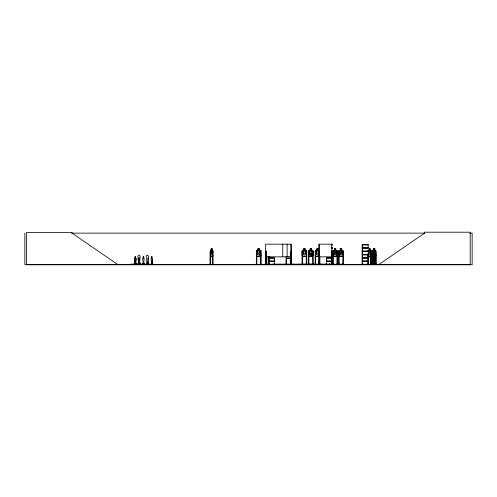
<?xml version="1.0" encoding="UTF-8"?>
<svg xmlns="http://www.w3.org/2000/svg" width="497" height="497" viewBox="0 0 497 497"><rect width="100%" height="100%" fill="white"/><g stroke="black" fill="none" stroke-linecap="round" stroke-linejoin="round"><path stroke-width="0.75" d="M274.592 259.558L274.592 258.098L268.678 258.098M332.586 261.012L326.666 261.012L326.672 259.558M368.178 261.012L362.251 261.012L362.257 258.098L368.178 258.098M368.178 251.047L362.251 251.047L362.257 248.14L368.178 248.14M293.578 264.522L275.773 264.528M293.584 264.292L288.832 264.528L293.584 264.522M329.48 264.522L329.536 264.069L329.573 264.528M135.116 256.806L134.96 258.322A1.056 0.752 -90 0 0 134.805 259.981L134.96 264.05L135.756 264.05L135.867 259.981A1.056 0.752 -90 0 0 135.756 258.322L135.7 257.042M135.756 264.05L135.911 259.981A1.056 0.752 -90 0 0 135.712 258.322L135.756 258.322M138.433 263.919L138.197 257.819A1.584 1.124 -90 0 1 138.197 255.576A1.584 1.124 -90 0 1 139.794 255.576A1.584 1.124 -90 0 1 139.794 257.819L139.353 263.043L139.781 263.062L139.079 262.876L139.123 263.23L139.738 263.124L139.11 262.857M143.826 264.05L143.981 259.981A1.056 0.752 -90 0 0 143.826 258.322L143.813 257.042M147.913 263.919L148.143 257.819A1.584 1.124 -90 0 0 148.143 255.576A1.584 1.124 -90 0 0 146.553 255.576A1.584 1.124 -90 0 0 146.553 257.819L146.851 263.919M151.473 258.322L151.43 257.179L151.473 258.322A1.056 0.752 -90 0 0 151.318 259.981L151.43 264.05L152.225 264.05L152.337 259.981A1.056 0.752 -90 0 0 152.225 258.322L152.132 256.918M152.225 264.05L152.38 259.981M139.794 263.043L139.079 263.211M139.626 263.068L139.576 262.857M147.634 262.944C148.218 263.286 147.224 263.025 147.715 262.901M147.913 263.18L147.36 263.043L148.013 262.851M148.268 263.031L148.131 263.137M147.416 263.143L148.205 263.068L147.857 262.882M135.004 264.05L134.849 259.981A1.056 0.752 -90 0 1 135.004 258.322L135.022 257.042M135.948 264.28L135.948 263.354L135.377 263.447L135.805 263.665M135.78 263.41L135.377 263.447M139.688 263.056L139.123 263.205L139.197 262.857M139.427 263.043L139.657 262.851M143.465 263.54L144.062 263.354M151.43 257.179L151.585 256.806M151.983 263.603L152.417 263.354L152.417 264.28M152.293 263.429L151.827 263.572L152.293 263.652M374.21 256.645L374.403 255.098M326.647 264.522L334.4 264.497L326.672 264.323M377.695 264.497L362.232 264.522M135.743 263.54L135.389 263.603M212.884 255.091L212.592 256.595L210.585 256.595M318.975 264.522L319.031 244.17M319.099 264.491L319.136 244.17L331.803 244.17M332.189 256.129L332.406 255.098M143.621 263.627L143.975 263.553L143.54 263.646M208.2 264.292L214.847 264.497M370.837 256.595L371.203 255.091M371.278 255.098L370.861 256.645L368.258 256.645L368.035 255.613M375.502 256.645L375.918 255.098L375.539 256.645L372.905 256.645L372.564 255.098L372.943 256.645M268.678 261.596L274.599 261.596L274.599 264.404L264.323 264.466L271.082 264.292M135.352 263.503L135.687 263.46M366.264 264.292L377.677 264.491M374.241 264.491L374.62 264.069M260.409 256.595L260.925 255.091M260.987 255.098L260.447 256.645L256.887 256.645L256.415 255.098M306.686 255.091L306.164 256.595L302.58 256.595L302.114 255.091L302.114 250.942L302.555 250.364L303.617 250.364L303.617 248.804L305.177 248.804L305.127 250.413L305.903 250.935L305.903 253.843L305.127 255.091L303.673 255.091L302.89 253.843L302.89 250.935L303.673 250.413L303.673 248.854L305.127 248.854M306.736 255.098L306.202 256.645L302.543 256.645L302.064 255.098M311.513 250.364L312.576 250.364L313.122 250.91L313.073 255.091L312.551 256.595L308.966 256.595M313.122 255.098L312.588 256.645L308.929 256.645L308.451 255.098M337.469 255.085L336.935 256.638L333.276 256.638L332.791 255.085M343.371 255.098L342.831 256.645L339.171 256.645L338.693 255.098M212.492 253.843L212.051 255.091L211.237 255.091L210.803 253.843L211.213 248.804M255.731 264.491L256.843 264.466L256.806 251.867L256.353 251.867M256.868 264.267L255.738 264.292L261.559 264.497L260.453 264.497M143.546 263.59L143.987 263.503L143.645 263.503M265.615 264.491L265.64 264.069L266.498 264.069L266.491 264.528M314.849 264.522L322.249 264.528M332.437 264.51L332.505 251.867L332.114 251.867M332.698 264.454L332.63 264.137L272.667 264.137L272.667 264.528M374.738 255.091L375.291 253.843L374.775 248.804M210.411 264.528L210.299 250.917L210.573 250.364L211.213 250.364M210.324 250.942L210.616 250.364M339.072 256.309L342.048 250.364M135.774 263.627L135.433 263.54M143.124 256.918L143.826 256.918M319.031 253.843L318.254 255.091L316.8 255.091L316.017 253.843L316.017 250.935L316.8 250.413L316.751 248.804L318.304 248.804L318.254 250.413L319.031 250.935M367.917 250.917L368.308 250.364M367.991 250.942L368.327 250.413L370.874 250.413M372.967 250.413L372.632 250.942L372.657 264.528M129.102 264.516L149.572 264.392M131.034 264.522L131.109 264.416M131.463 264.155L131.475 264.416M135.215 264.392C135.967 264.541 134.631 264.733 135.209 263.839M136.34 264.447L136.029 264.516L136.34 263.839L135.638 263.839M137.302 264.392L137.594 264.528L137.302 264.28M138.8 263.497C139.477 264.528 137.793 264.907 138.129 264.155M139.154 264.416L138.793 264.416M139.266 264.516L138.812 264.323M139.607 264.516L139.825 262.77M140.359 264.155L140.496 263.497L140.272 264.528M143.478 264.528L143.329 263.839M144.391 264.522L144.453 263.839L143.757 263.839M145.596 264.522L145.876 264.447M146.851 264.528L146.472 264.516L146.783 264.28M147.155 263.497L147.075 264.522M147.18 264.416L147.584 264.516M148.423 264.522L148.976 264.503L148.845 263.497L147.795 263.497M151.976 264.528L151.597 264.516L151.678 263.839M152.747 264.522L152.809 263.839L152.107 263.839M256.937 250.413L256.471 250.942L256.471 255.091M332.847 250.929L333.313 250.401L336.898 250.401M338.743 250.942L339.209 250.413L342.793 250.413M139.756 263.18L139.794 257.819M148.081 262.876L147.814 263.124M369.066 250.413L368.507 250.935L368.507 253.843L369.066 255.091L370.097 255.091L370.65 253.843L370.65 250.935L370.097 250.413L370.097 248.854L369.066 248.854L369.097 250.413L369.029 248.804L370.172 248.804L370.135 250.413M373.154 250.935L373.707 250.413M327.666 264.497L336.941 264.193M378.925 264.528L424.55 233.13L424.55 232.205L470.168 232.205L470.168 264.528L24.85 264.528L24.85 233.13M259.415 256.645L259.409 248.854L257.986 248.854L257.993 250.413L257.235 250.935L257.235 253.843L257.993 255.091L259.409 255.091L260.167 253.843L260.167 250.935L259.409 250.413M310.06 250.413L309.283 250.935L309.283 253.843L310.06 255.091L311.513 255.091L312.296 253.843L312.296 250.935L311.513 250.413M135.638 264.155C132.873 264.1 128.692 264.367 129.866 264.516M139.371 264.528L139.477 264.28M140.055 264.528L140.489 264.323M152.796 264.454L129.177 264.454M135.147 256.719L135.569 256.719M151.616 256.719L152.039 256.719M338.532 264.497L339.14 264.069M362.232 254.445L368.178 254.563M362.22 264.423L362.251 261.596L368.178 261.596M71.493 233.13L424.786 233.13M469.82 233.13L472.15 233.13L472.15 264.795L26.453 264.795L26.453 232.534L72.077 232.534L72.077 233.13L117.696 264.528M331.71 244.623L332.592 244.63M362.245 244.63L368.178 244.63M331.723 244.735L332.592 244.748M331.71 244.922L332.58 244.922M368.171 244.922L362.257 244.922L362.257 247.556L368.178 247.556L368.178 244.748L362.245 244.741L362.251 247.556M331.716 247.556L332.586 247.556M331.748 247.755L332.63 247.755M362.207 247.755L368.215 247.755M331.748 247.935L332.63 247.935M362.207 247.935L368.215 247.935M331.716 248.14L332.586 248.14M334.351 248.792L335.91 248.792L335.86 250.401L336.637 250.923L336.637 253.83L335.86 255.079L334.406 255.079L333.624 253.83L333.624 250.923L334.406 250.401L334.406 248.842L334.351 250.351L333.288 250.351L332.791 250.91L332.816 264.522M211.2 248.854L212.051 248.854M310.06 248.854L311.513 248.854L311.513 256.645M316.8 248.854L318.254 248.854M340.302 248.854L341.756 248.854M373.322 248.854L374.775 248.854M373.415 249.115L373.744 249.115M373.893 249.115L374.558 249.115L374.558 249.637L373.893 249.637M373.415 249.637L373.744 249.637M212.039 250.364L212.648 250.364L212.927 250.935L212.61 256.645L210.566 256.645L210.343 255.098M257.943 250.364L256.899 250.364L256.415 250.917L256.34 264.528M260.925 264.528L260.975 250.91L260.447 250.364L259.415 250.364L259.446 248.804L257.931 248.804L257.986 250.413M305.177 250.364L306.189 250.364L306.736 250.91L306.798 264.497M310.06 250.364L308.948 250.364L308.451 250.917L308.432 264.528M316.751 250.364L315.688 250.364L315.191 250.917L315.16 264.528L315.11 264.069M318.304 250.364L319.316 250.364M335.91 250.351L336.916 250.351L337.469 250.898L337.451 264.522M340.246 250.364L339.184 250.364L338.693 250.917L338.662 264.528M341.806 250.364L342.818 250.364L343.371 250.91L343.346 264.528M368.271 250.364L369.066 250.364M370.135 250.364L370.886 250.364L371.278 250.91L371.358 264.528M373.707 250.364L372.912 250.364L372.564 250.917L372.576 264.528M373.85 250.364L374.446 250.91L374.415 264.528L374.583 251.867L374.589 264.528M374.775 250.364L375.533 250.364M210.585 250.413L212.635 250.413M256.924 250.413L260.422 250.413M302.58 250.413L306.164 250.413M308.966 250.413L312.551 250.413L313.073 250.935L313.247 264.497M315.707 250.413L319.291 250.413M372.93 250.413L375.515 250.413M212.909 250.91L212.896 264.528M332.369 250.91L332.406 264.528M374.403 250.91L374.204 250.364M375.887 250.91L375.881 264.528M259.409 250.935L257.993 250.935L257.993 253.843L259.409 253.843M310.06 250.935L311.513 250.935M331.716 251.047L332.586 251.047M331.748 251.252L332.63 251.252M362.207 251.252L368.215 251.252M331.748 251.432L332.63 251.432M362.207 251.432L368.215 251.432M331.716 251.637L332.586 251.637M362.257 251.637L362.257 254.365L368.171 254.365L362.245 254.439L362.251 251.637L368.178 251.637M212.505 251.867L212.884 251.867M260.391 264.528L260.459 251.867L260.913 251.867M265.69 251.867L266.162 251.867M291.025 251.867L290.596 251.867L290.546 264.528M291.124 251.867L291.285 264.528L291.341 264.069M302.033 251.867L302.462 251.867L302.412 264.528M306.686 251.867L306.258 251.867L306.307 264.528M308.469 251.867L308.898 251.867L308.848 264.528M313.116 251.867L312.688 251.867L312.737 264.528M315.16 251.867L315.589 251.867L315.638 264.528M319.024 251.867L319.354 251.867L319.335 264.528M332.766 251.855L333.195 251.855L333.245 264.522M337.42 251.855L336.985 251.855L336.941 264.522M338.662 251.867L339.091 251.867L339.14 264.528M343.315 251.867L342.887 251.867L342.837 264.528M371.358 251.867L370.936 251.867L370.93 264.528M372.576 251.867L372.998 251.867L373.005 264.528M310.06 253.843L311.513 253.843M331.71 254.365L332.58 254.365M331.723 254.445L332.592 254.445M331.71 254.563L332.592 254.594M331.723 254.694L332.592 254.7M368.178 254.7L362.245 254.694L362.251 257.514L368.178 257.514M331.71 254.88L332.58 254.88M368.171 254.88L362.257 254.88L362.257 257.514M256.924 256.595L260.422 256.595M319.291 256.595L315.707 256.595L315.241 255.091L315.67 256.645L319.329 256.645M333.313 256.582L336.898 256.582M339.209 256.595L342.793 256.595M368.289 256.595L370.874 256.595M372.93 256.595L375.515 256.595M265.69 256.837L291.025 256.837M319.136 256.837L331.803 256.837M135.712 257.179L135.6 256.806M287.782 257.135L289.235 257.135M268.678 257.514L274.599 257.514M326.666 257.514L332.586 257.514M268.635 257.719L274.642 257.719M326.622 257.719L332.63 257.719M362.207 257.719L368.215 257.719M138.197 257.819L138.501 263.919M148.143 257.819L147.982 263.919L146.783 263.919M268.635 257.9L274.642 257.9M326.622 257.9L332.63 257.9M362.207 257.9L368.215 257.9M332.586 258.098L326.666 258.098L326.666 261.012M143.124 264.05L142.919 259.981A1.056 0.752 -90 0 1 143.074 258.322L143.124 258.322M286.688 258.639L290.273 258.639L290.844 257.142L290.273 258.639L286.651 258.695L286.173 257.142M268.678 261.012L274.599 261.012L274.599 258.098M268.635 261.211L274.642 261.211M326.622 261.211L332.63 261.211M362.207 261.211L368.215 261.211M268.635 261.391L274.642 261.391M326.622 261.391L332.63 261.391M362.207 261.391L368.215 261.391M332.586 261.596L326.666 261.596L326.666 264.404M152.33 263.553L151.952 263.54M133.811 264.025L134.867 264.025M142.161 264.025L143.875 264.05M333.245 264.056L332.717 264.056L332.729 264.522M336.935 264.056L337.463 264.056M143.993 264.155L138.017 264.155L138.017 263.497M210.107 264.069L210.56 264.069M212.468 264.069L212.921 264.069M260.409 264.069L260.962 264.069M268.399 264.069L268.138 264.528L268.187 256.44M342.837 264.069L343.365 264.069M370.892 264.069L371.402 264.069L371.396 264.528M372.533 264.069L373.135 264.069L373.129 264.528M375.539 264.069L376.043 264.069L376.036 264.528L375.999 251.867L375.577 251.867L375.546 264.528M131.879 264.193L132.587 264.193M139.992 264.193L140.732 264.323M148.348 264.193L149.05 264.193M271.871 264.267L273.779 264.528M273.934 264.267L275.611 264.267M298.101 264.267L299.598 264.528M302.511 264.199L306.574 264.267M306.873 264.267L307.177 264.528M308.941 264.199L312.638 264.199M322.472 264.267L324.05 264.528M324.379 264.267L326.057 264.267M339.14 264.199L342.837 264.199M261.528 264.292L260.416 264.274M264.323 264.292L274.592 264.323M377.67 264.292L362.257 264.323L362.257 261.596M319.925 264.497L319.813 256.334M291.155 264.497L291.025 244.17L265.69 244.17L265.659 264.528M374.477 264.497L374.496 264.069M373.036 264.491L373.098 256.334M260.428 250.364L260.975 250.91M260.409 250.413L260.913 250.935M143.639 256.719L143.863 257.042M375.496 250.364L375.918 250.91M370.837 250.413L371.24 250.935L371.172 264.528M212.604 250.364L212.884 250.935M334.121 250.351L337.065 256.247M367.954 255.091L368.296 256.645M210.324 255.091L210.61 256.645M372.986 256.595L372.756 255.098L372.974 256.645M151.318 259.981L151.473 264.05M375.751 264.069L375.763 264.528M375.695 251.867L375.657 264.528M374.813 250.364L374.813 248.804L373.303 248.804L373.322 255.091L373.831 255.091L374.104 253.843L373.831 248.854M374.738 250.935L374.738 253.843M373.899 248.804L373.881 250.413M373.669 248.804L373.744 250.413M373.353 248.804L373.371 250.413M372.918 264.528L372.825 250.942L372.787 264.528M371.104 264.069L371.122 264.528M371.054 251.867L371.017 264.528M368.389 264.528L368.389 264.069L367.935 264.069L367.898 264.528L368.053 253.352M368.358 253.352L368.277 264.528L368.24 253.352M368.103 264.069L368.122 264.528M362.251 248.14L362.251 251.047M362.251 258.098L362.251 261.012M343.265 264.069L343.265 264.528M342.936 264.069L342.93 264.528M339.041 264.069L339.041 264.528M337.37 264.056L337.37 264.522M337.034 264.056L337.034 264.522M333.145 264.056L333.145 264.522M332.244 251.867L332.313 264.528M332.22 264.528L332.126 264.069L332.083 264.528M331.828 264.069L331.834 264.528L331.94 251.867L331.592 251.867L331.567 264.528M331.772 244.17L331.766 264.528M331.617 264.069L331.704 264.528M329.983 264.528L329.952 264.069L329.853 264.528M329.822 264.069L329.772 264.528M329.697 264.069L329.666 264.528M319.764 264.069L319.695 264.267M319.434 264.069L319.434 264.528M319.192 251.867L319.26 264.528M315.539 264.069L315.539 264.528M313.067 264.069L313.067 264.528M312.638 264.069L312.638 264.528M311.563 250.364L311.563 248.804L310.01 248.804L310.06 256.645M308.948 264.069L308.941 264.528M308.519 264.069L308.519 264.528M306.637 264.069L306.637 264.528M306.208 264.069L306.208 264.528M302.511 264.069L302.511 264.528M302.064 250.917L302.083 264.528M301.983 264.069L301.983 264.528M301.151 264.528L300.834 264.528M300.368 264.528L300.051 264.528M297.952 264.528L295.491 264.528M294.187 264.528L293.808 264.528M292.279 264.137L292.298 264.528M291.124 244.17L291.186 264.528M290.975 264.069L290.975 264.528M290.844 264.069L290.844 264.528M290.795 256.334L290.764 264.528M290.646 264.069L290.646 264.528M290.416 264.069L290.416 264.528M290.366 256.334L290.316 264.528M287.104 244.17L287.104 256.837M286.57 256.334L286.576 264.528M286.52 264.069L286.446 264.267M286.191 264.069L286.191 264.528M286.142 256.334L285.98 264.267M282.756 244.17L282.756 256.837M273.592 264.137L273.592 264.528M269.393 264.069L269.393 264.528L269.343 264.069M269.237 264.069L269.275 264.528M269.119 264.069L269.169 264.528M269.063 256.334L269.032 264.528M268.945 256.334L268.908 264.528M268.349 256.44L268.349 264.528M266.454 256.334L266.442 264.528M266.336 256.334L266.373 264.528M266.268 264.069L266.168 264.528M266.137 250.917L266.162 264.528M266.044 251.867L266.057 264.528M260.875 251.867L260.875 264.528M260.496 251.867L260.558 264.528M256.874 264.528L256.856 264.069L256.303 264.069L256.303 264.528M256.707 264.069L256.713 264.528M256.452 264.069L256.446 264.528M212.747 251.867L212.747 264.528M212.641 251.867L212.71 264.528M212.617 264.069L212.617 264.528M212.48 264.528L212.492 250.935L212.051 250.413L212.082 248.804L211.169 248.804L211.169 250.364M212.008 248.854L212.008 250.413M210.548 264.528L210.523 251.867L210.144 251.867L210.144 264.528M210.343 250.917L210.281 264.528M210.256 264.069L210.256 264.528M152.716 263.839L152.716 264.28L151.156 264.28L151.156 263.839M152.362 263.354L152.362 264.28M152.194 263.839L152.194 264.392M152.107 264.28L152.07 263.354L152.014 264.28M151.765 264.28L151.765 263.839L151.069 263.839L151.069 264.392M148.715 263.497L148.715 264.155L146.367 264.155L146.367 263.497M148.255 264.155L148.255 262.77L147.659 262.77L147.659 264.155M148.181 262.77L148.181 264.155M147.926 263.497L147.926 264.323M147.739 262.77L147.795 264.155M147.286 264.155L147.286 263.497L146.236 263.497L146.236 264.323M144.366 263.839L144.366 264.28M144.006 263.354L143.993 264.323M143.72 263.354L143.72 264.28M143.664 263.354L143.664 264.28M143.416 264.28L143.416 263.839L142.714 263.839L142.714 264.392M143.124 257.179L143.074 258.322M142.801 263.839L142.801 264.28M139.905 264.155L139.905 262.77L139.309 262.77L139.309 264.155M139.39 262.77L139.39 264.155M138.93 264.155L138.93 263.497L137.886 263.497L137.917 264.392M136.253 263.839L136.253 264.28M135.892 263.354L135.892 264.28M135.724 263.839L135.724 264.392M135.638 264.323L135.6 263.354L135.551 264.28M135.296 264.28L135.296 263.839L134.6 263.839L134.6 264.392M134.687 263.839L134.724 264.323M316.738 264.466L321.484 264.267L316.738 264.528M342.532 253.843L341.756 255.091L340.302 255.091L339.519 253.843L339.519 250.935L340.302 250.413L340.246 248.804L341.806 248.804L341.756 250.413L342.532 250.935L342.532 253.843M211.908 249.115L211.387 249.115L211.387 249.637L211.908 249.637L211.908 249.115M259.154 249.115L258.247 249.115L258.247 249.637L259.154 249.637L259.154 249.115M304.866 249.115L303.934 249.115L303.934 249.637L304.866 249.637L304.866 249.115M311.252 249.115L310.321 249.115L310.321 249.637L311.252 249.637L311.252 249.115M317.993 249.115L317.061 249.115L317.061 249.637L317.993 249.637L317.993 249.115M335.599 249.103L334.661 249.103L334.661 249.624L335.599 249.624L335.599 249.103M341.495 249.115L340.563 249.115L340.563 249.637L341.495 249.637L341.495 249.115M369.911 249.115L369.246 249.115L369.246 249.637L369.911 249.637L369.911 249.115M212.051 250.935L211.237 250.935L211.237 253.843L212.051 253.843L212.051 250.935M305.127 250.935L303.673 250.935L303.673 253.843L305.127 253.843L305.127 250.935M318.254 250.935L316.8 250.935L316.8 253.843L318.254 253.843L318.254 250.935M335.86 250.923L334.406 250.923L334.406 253.83L335.86 253.83L335.86 250.923M341.756 250.935L340.302 250.935L340.302 253.843L341.756 253.843L341.756 250.935M370.097 250.935L369.066 250.935L369.066 253.843L370.097 253.843L370.097 250.935M373.831 250.935L373.322 250.935L373.322 253.843L373.831 253.843L373.831 250.935"/></g></svg>
